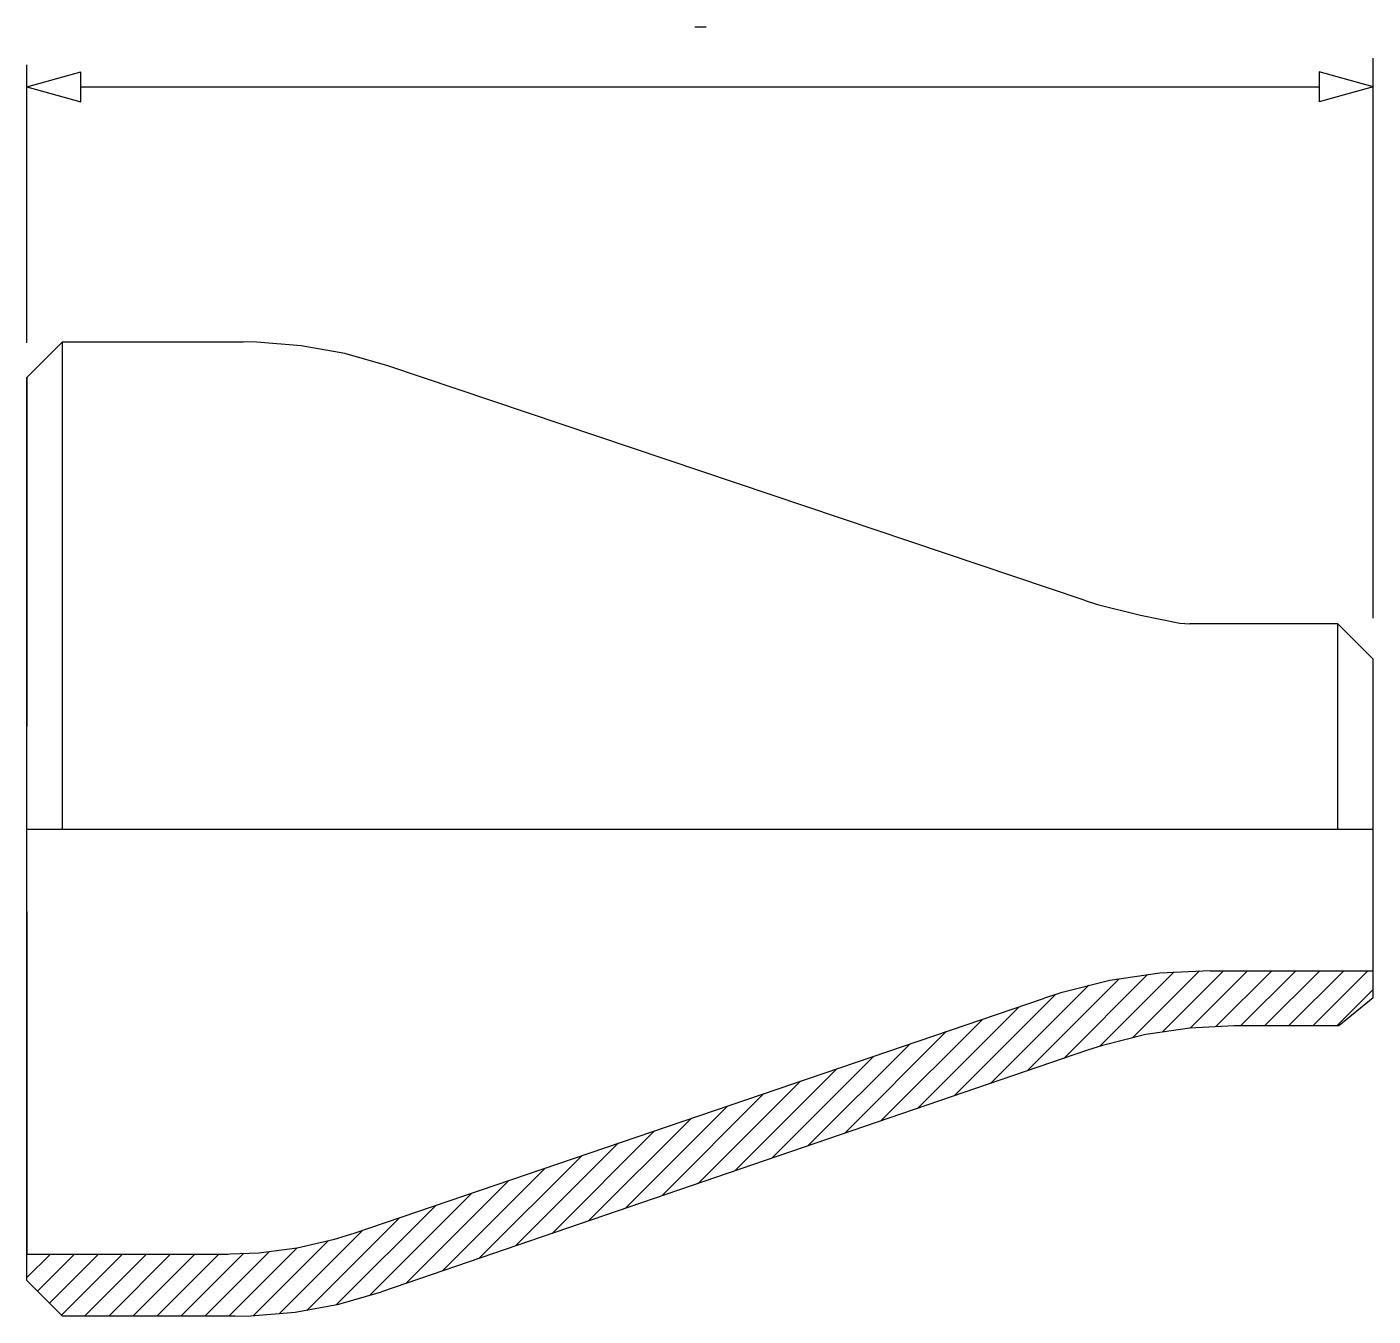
# Model space of a CAD drawing. Extents: x 572 to 1166, y 343 to 911.
import ezdxf

# ---------------------------------------------------------------- set-up
doc = ezdxf.new("R2010")
doc.units = 0
doc.header["$MEASUREMENT"] = 0
doc.layers.add('1', color=7, linetype='CONTINUOUS')

msp = doc.modelspace()

# ---------------------------------------------------------------- linework, layer by layer
at = {"layer": '1', "color": 5, "linetype": 'Continuous'}
msp.add_line((866.44, 911.39), (871.44, 911.39), dxfattribs=at)
at = {"layer": '1', "color": 3, "linetype": 'Continuous'}
for p, q in [((1165.58, 650.57), (1165.58, 897.58)), ((571.83, 772.03), (571.83, 894.65)), ((571.83, 884.96), (595.54, 891.52)), ((595.54, 878.41), (595.54, 891.52)), ((1165.58, 884.96), (1141.86, 891.52)), ((1141.86, 891.52), (1141.86, 878.41)), ((571.83, 884.96), (595.54, 878.41)), ((595.54, 884.96), (1141.86, 884.96)), ((1165.58, 884.96), (1141.86, 878.41))]:
    msp.add_line(p, q, dxfattribs=at)
at = {"layer": '1', "color": 7, "linetype": 'Continuous'}
for p, q in [((571.83, 756.77), (587.45, 772.4)), ((587.45, 772.4), (667.15, 772.4)), ((587.45, 557.56), (587.45, 772.4)), ((673.22, 772.31), (667.15, 772.4)), ((692.78, 770.75), (673.22, 772.31)), ((712.1, 767.28), (692.78, 770.75)), ((730.98, 761.94), (712.1, 767.28)), ((1038.19, 658.48), (730.98, 761.94)), ((571.83, 557.56), (571.83, 756.77)), ((571.83, 756.77), (571.83, 602.81)), ((1038.19, 658.48), (1043.97, 656.63)), ((1043.97, 656.63), (1063.01, 651.86)), ((1063.01, 651.86), (1080.35, 648.43)), ((1080.35, 648.43), (1084.78, 648.02)), ((1084.78, 648.02), (1084.8, 648.04)), ((1150.02, 648.02), (1084.78, 648.02)), ((1165.58, 632.46), (1150.02, 648.02)), ((1150.02, 557.56), (1150.02, 648.02)), ((1165.58, 557.56), (1165.58, 632.46)), ((571.83, 557.56), (1165.58, 557.56)), ((571.83, 358.34), (571.83, 557.56)), ((1165.58, 483.14), (1165.58, 557.56)), ((571.83, 521.21), (571.83, 370.06)), ((1071.53, 493.96), (1049.49, 490.69)), ((1093.78, 495.06), (1071.53, 493.96)), ((1093.78, 495.06), (1165.58, 495.06)), ((1049.49, 490.69), (1027.88, 485.28)), ((716.12, 379.29), (1020.63, 482.95)), ((1027.88, 485.28), (1020.63, 482.95)), ((1165.58, 483.14), (1150.47, 470.71)), ((1084.72, 469.75), (1065.3, 466.87)), ((1104.32, 470.71), (1084.72, 469.75)), ((1150.47, 470.71), (1104.32, 470.71)), ((1065.3, 466.87), (1046.26, 462.1)), ((1039.6, 459.95), (728.29, 353.47)), ((1046.26, 462.1), (1039.6, 459.95)), ((690.98, 372.79), (707.53, 376.61)), ((707.53, 376.61), (716.12, 379.29)), ((571.83, 370.06), (660.37, 370.06)), ((657.18, 370.09), (674.15, 370.61)), ((674.15, 370.61), (690.98, 372.79)), ((587.45, 342.71), (571.83, 358.34)), ((709.43, 348.04), (728.29, 353.47)), ((670.57, 342.84), (690.12, 344.48)), ((690.12, 344.48), (709.43, 348.04)), ((663.56, 342.71), (587.45, 342.71)), ((663.56, 342.71), (670.57, 342.84))]:
    msp.add_line(p, q, dxfattribs=at)
at = {"layer": '1', "color": 4, "linetype": 'Continuous'}
for p, q in [((1029.13, 456.37), (1066.12, 493.37)), ((1045.11, 461.75), (1077.86, 494.5)), ((1059.62, 465.65), (1088.98, 495.01)), ((1072.79, 468.21), (1099.63, 495.06)), ((1084.96, 469.77), (1110.24, 495.06)), ((1096.34, 470.55), (1120.85, 495.06)), ((1107.11, 470.71), (1131.45, 495.06)), ((1117.72, 470.71), (1142.06, 495.06)), ((1128.32, 470.71), (1152.67, 495.06)), ((1138.93, 470.71), (1163.27, 495.06)), ((996.89, 445.34), (1040.18, 488.64)), ((1013.01, 450.86), (1053.63, 491.48)), ((980.77, 439.83), (1025.47, 484.54)), ((1149.54, 470.71), (1165.58, 486.75)), ((964.65, 434.32), (1009.48, 479.15)), ((948.53, 428.8), (993.4, 473.68)), ((932.41, 423.29), (977.32, 468.2)), ((900.17, 412.26), (945.16, 457.25)), ((916.29, 417.78), (961.24, 462.73)), ((884.05, 406.75), (929.08, 451.78)), ((867.93, 401.23), (913, 446.31)), ((851.81, 395.72), (896.92, 440.83)), ((835.69, 390.21), (880.83, 435.36)), ((819.57, 384.69), (864.75, 429.88)), ((803.45, 379.18), (848.67, 424.41)), ((787.33, 373.67), (832.59, 418.93)), ((771.21, 368.15), (816.51, 413.46)), ((755.09, 362.64), (800.43, 407.99)), ((738.97, 357.13), (784.35, 402.51)), ((722.97, 351.74), (768.27, 397.04)), ((695.26, 345.24), (736.11, 386.09)), ((708.44, 347.81), (752.19, 391.56)), ((683.08, 343.67), (720.02, 380.61)), ((671.68, 342.88), (704.61, 375.81)), ((571.83, 359.69), (582.19, 370.06)), ((576.45, 353.71), (592.79, 370.06)), ((581.75, 348.41), (603.4, 370.06)), ((587.06, 343.11), (614.01, 370.06)), ((597.27, 342.71), (624.61, 370.06)), ((607.88, 342.71), (635.22, 370.06)), ((618.48, 342.71), (645.83, 370.06)), ((629.09, 342.71), (656.43, 370.06)), ((639.7, 342.71), (667.17, 370.19)), ((650.3, 342.71), (678.61, 371.02)), ((660.91, 342.71), (690.98, 372.79))]:
    msp.add_line(p, q, dxfattribs=at)

doc.saveas('drawing.dxf')
